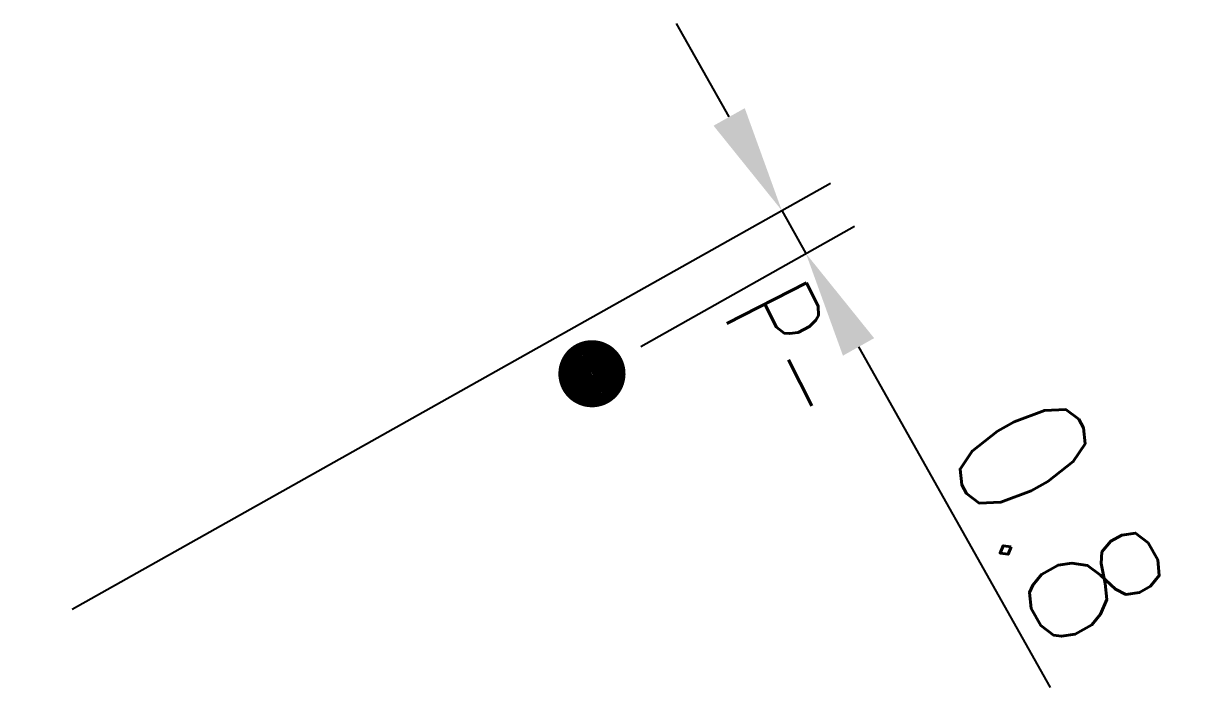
# Model space of a CAD drawing. Header units: millimetres. Extents: x 151011 to 151963, y 127140 to 128000.
# Drawn here: x 151553.42 to 151566.55, y 127285.48 to 127292.91 of the extents above; entities that cross this region are included whole.
import ezdxf
from ezdxf.enums import TextEntityAlignment as Align

# ---------------------------------------------------------------- set-up
doc = ezdxf.new("R2010")
doc.units = ezdxf.units.MM
doc.layers.get('0').update_dxf_attribs({"linetype": 'CONTINUOUS'})
doc.layers.get('DEFPOINTS').update_dxf_attribs({"linetype": 'CONTINUOUS'})
doc.layers.add('P_300', color=7, linetype='CONTINUOUS')
doc.styles.get("Standard").update_dxf_attribs({"font": 'romans.shx', "width": 0.85})
doc.dimstyles.get("Standard").update_dxf_attribs({"dimtxt": 1.5, "dimasz": 1.2, "dimexe": 0.625, "dimexo": 0.625, "dimgap": 0.25, "dimtad": 1, "dimdec": 1, "dimzin": 0, "dimdsep": 46, "dimtxsty": 'Standard', "dimcen": -0.5, "dimadec": 0, "dimazin": 0, "dimtfac": 1, "dimtdec": 1, "dimtmove": 0, "dimatfit": 3, "dimfxl": 1, "dimtolj": 1, "dimtzin": 0, "dimarcsym": 0})

# ---------------------------------------------------------------- blocks, each defined once
blk = doc.blocks.new('*D3')
at = {"layer": 'DEFPOINTS', "color": 0, "linetype": 'Continuous'}
for p in [(151561.897, 127290.818), (151559.774, 127288.991), (151553.417, 127286.05)]:
    blk.add_point(p, dxfattribs=at)
at = {"layer": 'P_300', "color": 0, "linetype": 'Continuous', "lineweight": -2}
for p, q in [((151561.309, 127291.864), (151560.721, 127292.91)), ((151553.961, 127286.356), (151562.442, 127291.124)), ((151561.897, 127290.818), (151562.167, 127290.337)), ((151560.319, 127289.297), (151562.712, 127290.643)), ((151562.755, 127289.291), (151564.898, 127285.48))]:
    blk.add_line(p, q, dxfattribs=at)
at = {"layer": 'P_300', "color": 0, "linetype": 'Continuous'}
for points in [[(151561.483, 127291.962), (151561.134, 127291.766), (151561.897, 127290.818)], [(151562.93, 127289.389), (151562.581, 127289.193), (151562.167, 127290.337)]]:
    blk.add_solid(points, dxfattribs=at)
at = {"layer": 'P_300', "color": 0, "linetype": 'Continuous', "insert": (151564.992, 127287.352), "char_height": 1.5, "attachment_point": 5, "rotation": 299.3453}
blk.add_mtext('\\A1;0.8', dxfattribs=at)
blk = doc.blocks.new('P_300_02')
at = {"color": 0, "linetype": 'Continuous', "const_width": 0.375}
blk.add_lwpolyline([(-0.188, 0, 1), (0.188, 0, 1)], format="xyb", close=True, dxfattribs=at)
at = {"color": 0, "linetype": 'Continuous', "width": 0.75}
blk.add_attdef('NUM', text='', height=2, dxfattribs=at).set_placement((2.435, 2.172), align=Align.MIDDLE)
at = {"color": 0, "linetype": 'Continuous', "width": 0.75, "flags": 3}
for tag, p in [('DEF_LEG', (0, -5)), ('DEF_COUP', (0, -7.5)), ('DEF_TYPE', (0, -10))]:
    blk.add_attdef(tag, text='', height=1.2, dxfattribs=at).set_placement(p, align=Align.MIDDLE)

msp = doc.modelspace()

# ---------------------------------------------------------------- block references
at = {"layer": 'P_300'}
ref = msp.add_blockref('P_300_02', (151559.774, 127288.991), dxfattribs=dict(at, rotation=296.9716786378677))
ref.add_attrib('NUM', 'P-', dxfattribs={"layer": '0', "color": 0, "linetype": 'Continuous', "height": 1, "rotation": 296.9717, "width": 0.75}).set_placement((151562.013, 127289.221), align=Align.MIDDLE)

# ---------------------------------------------------------------- dimensions: what is measured, and where the dimension line sits
at = {"layer": 'P_300', "linetype": 'Continuous'}
dim = msp.add_linear_dim(base=(151561.897, 127290.818), p1=(151559.774, 127288.991), p2=(151553.417, 127286.05), angle=299.3453, text='0.8', dimstyle='Standard', dxfattribs=at)
dim.commit()
dim.dimension.update_dxf_attribs({"geometry": '*D3', "text_midpoint": (151564.121, 127286.862), "dimtype": 160})

doc.saveas('drawing.dxf')
